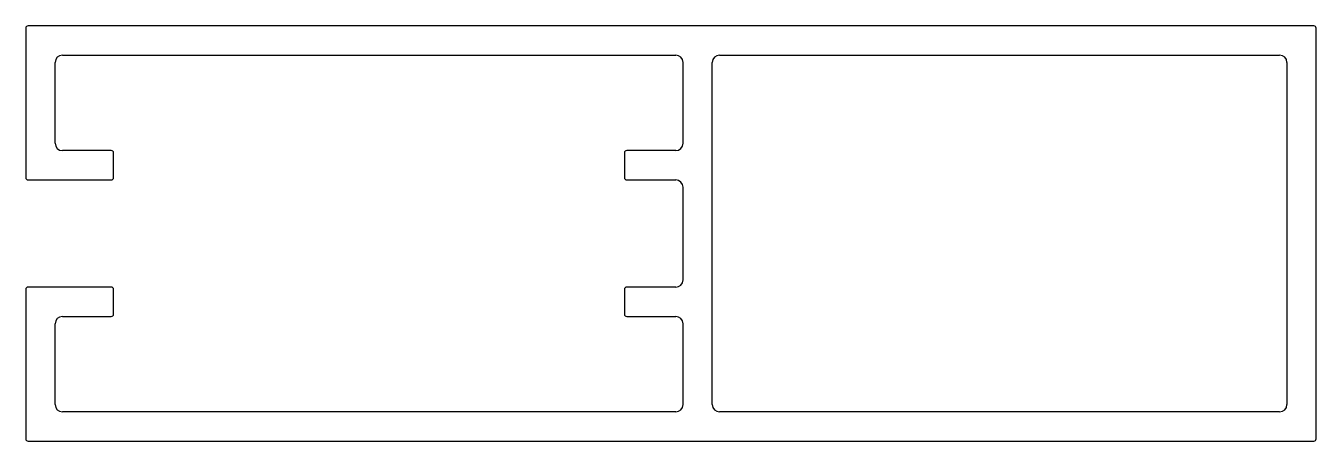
# Model space of a CAD drawing. Extents: x -71 to 69, y 8 to 53.
import ezdxf

# ---------------------------------------------------------------- set-up
doc = ezdxf.new("R2010")
doc.units = 0
doc.layers.get('0').update_dxf_attribs({"linetype": 'CONTINUOUS'})

msp = doc.modelspace()

# ---------------------------------------------------------------- linework, layer by layer
for p, q in [((-71.24, 52.45), (-71.24, 36.26)), ((68.51, 52.7), (-70.99, 52.7)), ((68.76, 7.95), (68.76, 52.45)), ((-67.27, 49.52), (-0.72, 49.52)), ((4.03, 49.52), (64.8, 49.52)), ((-68.06, 39.97), (-68.06, 48.74)), ((0.06, 48.74), (0.06, 39.97)), ((3.24, 11.66), (3.24, 48.74)), ((65.59, 48.74), (65.59, 11.66)), ((-61.96, 39.19), (-67.27, 39.19)), ((-61.71, 36.26), (-61.71, 38.94)), ((-6.29, 38.94), (-6.29, 36.26)), ((-0.72, 39.19), (-6.04, 39.19)), ((-70.99, 36.01), (-61.96, 36.01)), ((-6.04, 36.01), (-0.72, 36.01)), ((0.06, 35.22), (0.06, 25.17)), ((-71.24, 24.14), (-71.24, 7.95)), ((-61.96, 24.39), (-70.99, 24.39)), ((-61.71, 21.46), (-61.71, 24.14)), ((-6.29, 24.14), (-6.29, 21.46)), ((-0.72, 24.39), (-6.04, 24.39)), ((-67.27, 21.21), (-61.96, 21.21)), ((-6.04, 21.21), (-0.72, 21.21)), ((-68.06, 11.66), (-68.06, 20.42)), ((0.06, 20.42), (0.06, 11.66)), ((-0.72, 10.87), (-67.27, 10.87)), ((64.8, 10.87), (4.03, 10.87)), ((-70.99, 7.7), (68.51, 7.7))]:
    msp.add_line(p, q)
for centre, radius, start, end in [((-70.99, 52.45), 0.25, 90, 180), ((68.51, 52.45), 0.25, 0, 90), ((-67.27, 48.74), 0.787, 90, 180), ((-0.72, 48.74), 0.787, 0, 90), ((4.03, 48.74), 0.787, 90, 180), ((64.8, 48.74), 0.787, 0, 90), ((-67.27, 39.97), 0.787, 180, 270), ((-0.72, 39.97), 0.787, 270, 360), ((-61.96, 38.94), 0.25, 0, 90), ((-6.04, 38.94), 0.25, 90, 180), ((-70.99, 36.26), 0.25, 180, 270), ((-61.96, 36.26), 0.25, 270, 0), ((-6.04, 36.26), 0.25, 180, 270), ((-0.72, 35.22), 0.787, 360, 90), ((-70.99, 24.14), 0.25, 90, 180), ((-61.96, 24.14), 0.25, 0, 90), ((-6.04, 24.14), 0.25, 90, 180), ((-0.72, 25.17), 0.787, 270, 360), ((-67.27, 20.42), 0.787, 90, 180), ((-61.96, 21.46), 0.25, 270, 0), ((-6.04, 21.46), 0.25, 180, 270), ((-0.72, 20.42), 0.787, 0, 90), ((-67.27, 11.66), 0.787, 180, 270), ((-0.72, 11.66), 0.787, 270, 0), ((4.03, 11.66), 0.787, 180, 270), ((64.8, 11.66), 0.787, 270, 360), ((-70.99, 7.95), 0.25, 180, 270), ((68.51, 7.95), 0.25, 270, 360)]:
    msp.add_arc(centre, radius, start, end)

doc.saveas('drawing.dxf')
